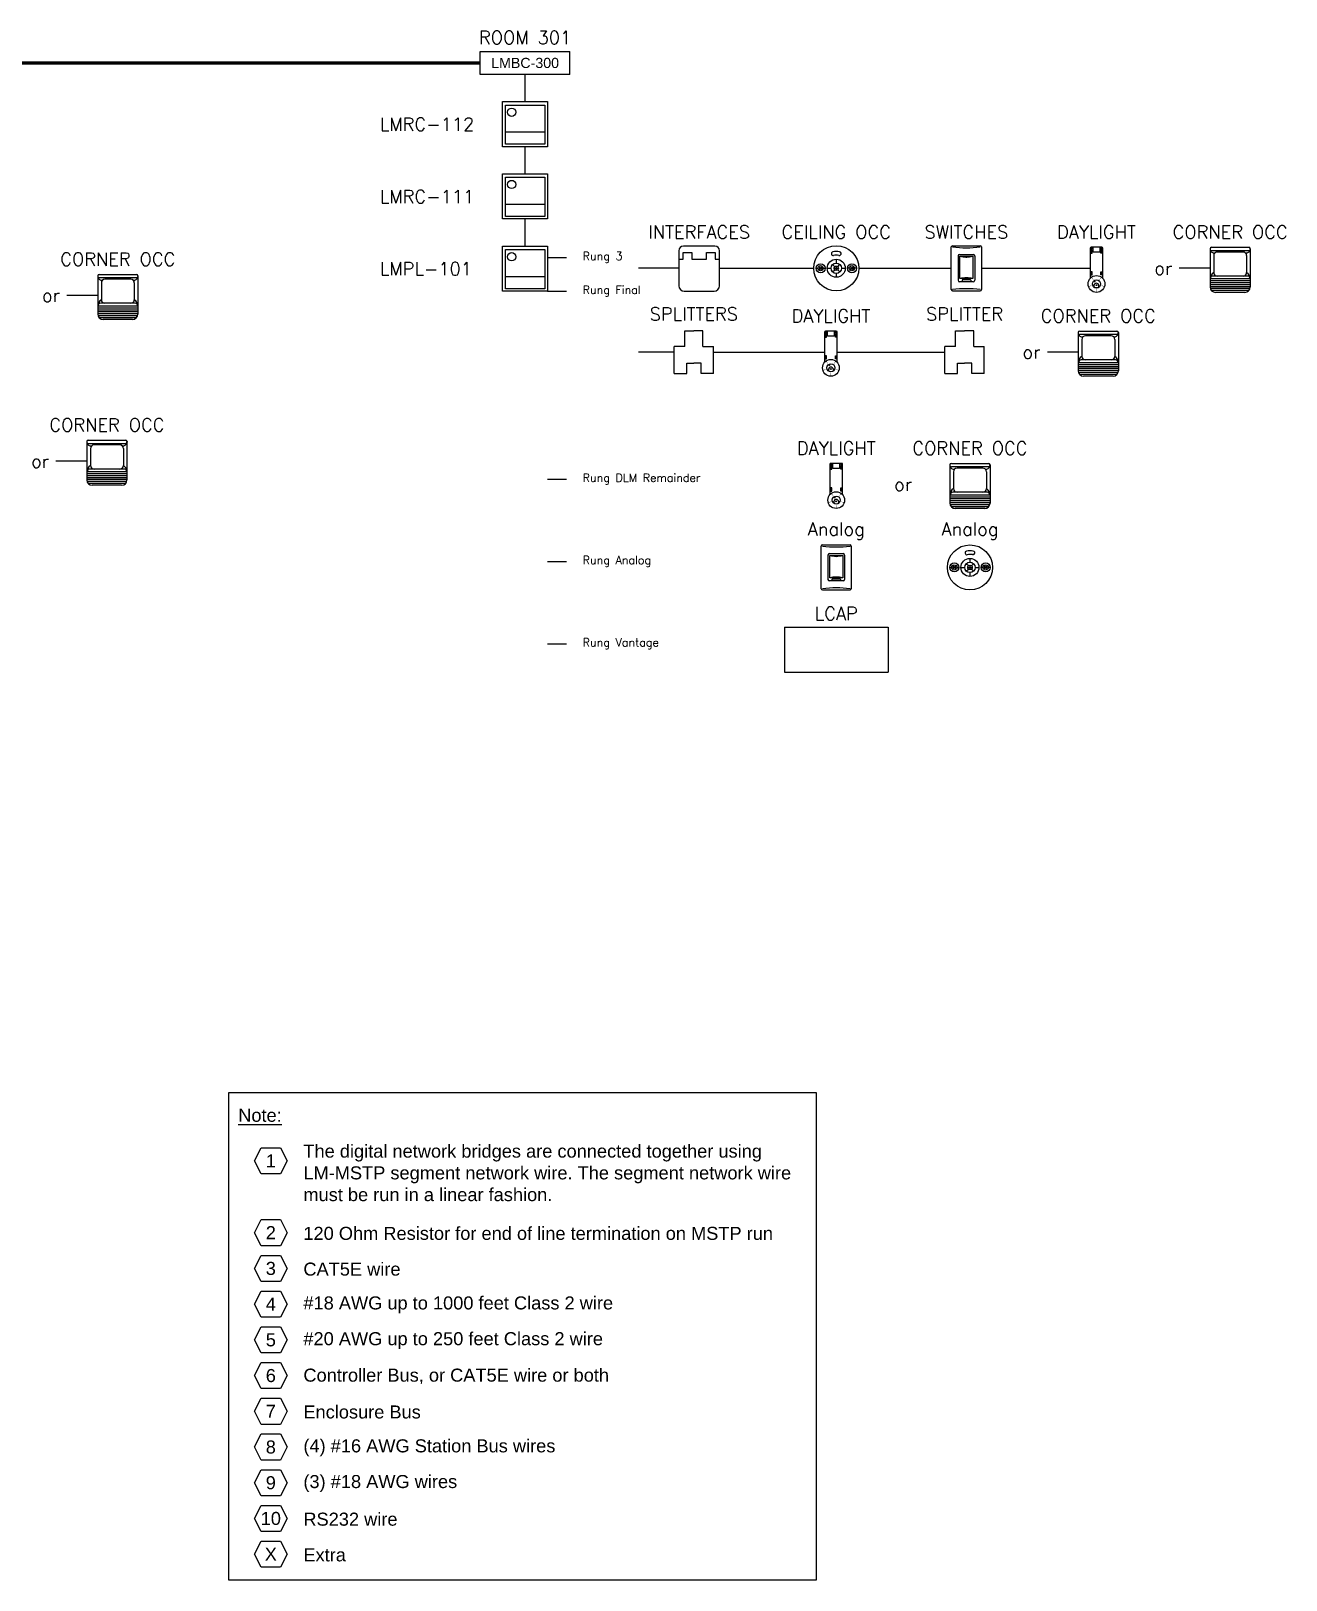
# Model space of a CAD drawing. Header units: inches. Extents: x -312 to 59, y -182 to 37.
# Drawn here: x -119.08 to -95.97, y -90.26 to -61.76 of the extents above; entities that cross this region are included whole.
import ezdxf
from ezdxf.enums import TextEntityAlignment as Align

# ---------------------------------------------------------------- set-up
doc = ezdxf.new("R2010")
doc.units = ezdxf.units.IN
doc.header["$MEASUREMENT"] = 0
doc.linetypes.add('DASHED', pattern=[0.75, 0.5, -0.25])
doc.linetypes.add('HIDDEN', pattern=[0.375, 0.25, -0.125])
for name, color, linetype in [('_WS_120_OHM', 160, 'Continuous'), ('_WS_18_AWG', 7, 'Continuous'), ('_WS_20_AWG', 7, 'Continuous'), ('_WS_3_18_AWG', 20, 'Continuous'), ('_WS_CAT5E', 3, 'Continuous'), ('_WS_CONTROLLER_BUS', 10, 'Continuous'), ('_WS_ENCLOSURE_BUS', 114, 'Continuous'), ('_WS_MSTP', 160, 'HIDDEN'), ('_WS_RS232', 4, 'Continuous'), ('_WS_STATION_BUS', 200, 'Continuous')]:
    doc.layers.add(name, color=color, linetype=linetype)
doc.styles.add('Arial', font='arial.ttf', dxfattribs={"height": 0.1875})
doc.styles.add('ROMANS', font='ROMANS.shx')
doc.styles.get("Standard").update_dxf_attribs({"font": 'arial.ttf'})

# ---------------------------------------------------------------- blocks, each defined once
blk = doc.blocks.new('_HEX_NOTE_X')
at = {"color": 0, "linetype": 'Continuous'}
for p, q in [((-0.3, 0), (-0.18, 0.24)), ((-0.18, -0.24), (-0.3, 0)), ((-0.18, 0.24), (0.18, 0.24)), ((0.18, 0.24), (0.3, 0)), ((0.3, 0), (0.18, -0.24)), ((0.18, -0.24), (-0.18, -0.24))]:
    blk.add_line(p, q, dxfattribs=at)
at = {"color": 0, "style": 'Arial'}
blk.add_text('X', height=0.24, dxfattribs=at).set_placement((0, 0), align=Align.MIDDLE_CENTER)
blk = doc.blocks.new('_HEX_NOTE_10')
at = {"color": 0, "linetype": 'Continuous'}
for p, q in [((-0.3, 0), (-0.18, 0.24)), ((-0.18, -0.24), (-0.3, 0)), ((-0.18, 0.24), (0.18, 0.24)), ((0.18, 0.24), (0.3, 0)), ((0.3, 0), (0.18, -0.24)), ((0.18, -0.24), (-0.18, -0.24))]:
    blk.add_line(p, q, dxfattribs=at)
at = {"color": 0, "style": 'Arial'}
blk.add_text('10', height=0.24, dxfattribs=at).set_placement((0, 0), align=Align.MIDDLE_CENTER)
blk = doc.blocks.new('_HEX_NOTE_2')
at = {"color": 0, "linetype": 'Continuous'}
for p, q in [((-0.3, 0), (-0.18, 0.24)), ((-0.18, -0.24), (-0.3, 0)), ((-0.18, 0.24), (0.18, 0.24)), ((0.18, 0.24), (0.3, 0)), ((0.3, 0), (0.18, -0.24)), ((0.18, -0.24), (-0.18, -0.24))]:
    blk.add_line(p, q, dxfattribs=at)
at = {"color": 0, "style": 'Arial'}
blk.add_text('2', height=0.24, dxfattribs=at).set_placement((0, 0), align=Align.MIDDLE_CENTER)
blk = doc.blocks.new('_HEX_NOTE_3')
at = {"color": 0, "linetype": 'Continuous'}
for p, q in [((-0.3, 0), (-0.18, 0.24)), ((-0.18, -0.24), (-0.3, 0)), ((-0.18, 0.24), (0.18, 0.24)), ((0.18, 0.24), (0.3, 0)), ((0.3, 0), (0.18, -0.24)), ((0.18, -0.24), (-0.18, -0.24))]:
    blk.add_line(p, q, dxfattribs=at)
at = {"color": 0, "style": 'Arial'}
blk.add_text('3', height=0.24, dxfattribs=at).set_placement((0, 0), align=Align.MIDDLE_CENTER)
blk = doc.blocks.new('_HEX_NOTE_4')
at = {"color": 0, "linetype": 'Continuous'}
for p, q in [((-0.3, 0), (-0.18, 0.24)), ((-0.18, -0.24), (-0.3, 0)), ((-0.18, 0.24), (0.18, 0.24)), ((0.18, 0.24), (0.3, 0)), ((0.3, 0), (0.18, -0.24)), ((0.18, -0.24), (-0.18, -0.24))]:
    blk.add_line(p, q, dxfattribs=at)
at = {"color": 0, "style": 'Arial'}
blk.add_text('4', height=0.24, dxfattribs=at).set_placement((0, 0), align=Align.MIDDLE_CENTER)
blk = doc.blocks.new('_HEX_NOTE_5')
at = {"color": 0, "linetype": 'Continuous'}
for p, q in [((-0.3, 0), (-0.18, 0.24)), ((-0.18, -0.24), (-0.3, 0)), ((-0.18, 0.24), (0.18, 0.24)), ((0.18, 0.24), (0.3, 0)), ((0.3, 0), (0.18, -0.24)), ((0.18, -0.24), (-0.18, -0.24))]:
    blk.add_line(p, q, dxfattribs=at)
at = {"color": 0, "style": 'Arial'}
blk.add_text('5', height=0.24, dxfattribs=at).set_placement((0, 0), align=Align.MIDDLE_CENTER)
blk = doc.blocks.new('_HEX_NOTE_6')
at = {"color": 0, "linetype": 'Continuous'}
for p, q in [((-0.3, 0), (-0.18, 0.24)), ((-0.18, -0.24), (-0.3, 0)), ((-0.18, 0.24), (0.18, 0.24)), ((0.18, 0.24), (0.3, 0)), ((0.3, 0), (0.18, -0.24)), ((0.18, -0.24), (-0.18, -0.24))]:
    blk.add_line(p, q, dxfattribs=at)
at = {"color": 0, "style": 'Arial'}
blk.add_text('6', height=0.24, dxfattribs=at).set_placement((0, 0), align=Align.MIDDLE_CENTER)
blk = doc.blocks.new('_HEX_NOTE_7')
at = {"color": 0, "linetype": 'Continuous'}
for p, q in [((-0.3, 0), (-0.18, 0.24)), ((-0.18, -0.24), (-0.3, 0)), ((-0.18, 0.24), (0.18, 0.24)), ((0.18, 0.24), (0.3, 0)), ((0.3, 0), (0.18, -0.24)), ((0.18, -0.24), (-0.18, -0.24))]:
    blk.add_line(p, q, dxfattribs=at)
at = {"color": 0, "style": 'Arial'}
blk.add_text('7', height=0.24, dxfattribs=at).set_placement((0, 0), align=Align.MIDDLE_CENTER)
blk = doc.blocks.new('_HEX_NOTE_8')
at = {"color": 0, "linetype": 'Continuous'}
for p, q in [((-0.3, 0), (-0.18, 0.24)), ((-0.18, -0.24), (-0.3, 0)), ((-0.18, 0.24), (0.18, 0.24)), ((0.18, 0.24), (0.3, 0)), ((0.3, 0), (0.18, -0.24)), ((0.18, -0.24), (-0.18, -0.24))]:
    blk.add_line(p, q, dxfattribs=at)
at = {"color": 0, "style": 'Arial'}
blk.add_text('8', height=0.24, dxfattribs=at).set_placement((0, 0), align=Align.MIDDLE_CENTER)
blk = doc.blocks.new('_HEX_NOTE_9')
at = {"color": 0, "linetype": 'Continuous'}
for p, q in [((-0.3, 0), (-0.18, 0.24)), ((-0.18, -0.24), (-0.3, 0)), ((-0.18, 0.24), (0.18, 0.24)), ((0.18, 0.24), (0.3, 0)), ((0.3, 0), (0.18, -0.24)), ((0.18, -0.24), (-0.18, -0.24))]:
    blk.add_line(p, q, dxfattribs=at)
at = {"color": 0, "style": 'Arial'}
blk.add_text('9', height=0.24, dxfattribs=at).set_placement((0, 0), align=Align.MIDDLE_CENTER)
blk = doc.blocks.new('_HEX_NOTE_1')
at = {"color": 0, "linetype": 'Continuous'}
for p, q in [((-0.3, 0), (-0.18, 0.24)), ((-0.18, -0.24), (-0.3, 0)), ((-0.18, 0.24), (0.18, 0.24)), ((0.18, 0.24), (0.3, 0)), ((0.3, 0), (0.18, -0.24)), ((0.18, -0.24), (-0.18, -0.24))]:
    blk.add_line(p, q, dxfattribs=at)
at = {"color": 0, "style": 'Arial'}
blk.add_text('1', height=0.24, dxfattribs=at).set_placement((0, 0), align=Align.MIDDLE_CENTER)
blk = doc.blocks.new('_WIRE_LEGEND')
blk.add_lwpolyline([(0, 0), (10.818, 0), (10.818, -8.97), (0, -8.97)], close=True)
at = {"layer": '_WS_120_OHM', "linetype": 'Continuous'}
for p, q in [((0.475, -2.578), (0.595, -2.338)), ((0.595, -2.338), (0.955, -2.338)), ((0.955, -2.338), (1.075, -2.578)), ((0.595, -2.818), (0.475, -2.578)), ((0.955, -2.818), (0.595, -2.818)), ((1.075, -2.578), (0.955, -2.818))]:
    blk.add_line(p, q, dxfattribs=at)
at = {"layer": '_WS_CAT5E', "linetype": 'Continuous'}
for p, q in [((0.475, -3.235), (0.595, -2.995)), ((0.595, -2.995), (0.955, -2.995)), ((0.955, -2.995), (1.075, -3.235)), ((0.595, -3.475), (0.475, -3.235)), ((1.075, -3.235), (0.955, -3.475)), ((0.955, -3.475), (0.595, -3.475))]:
    blk.add_line(p, q, dxfattribs=at)
blk.add_blockref('_HEX_NOTE_X', (0.775, -8.495))
at = {"layer": '_WS_120_OHM'}
blk.add_blockref('_HEX_NOTE_2', (0.775, -2.578), dxfattribs=at)
at = {"layer": '_WS_18_AWG'}
blk.add_blockref('_HEX_NOTE_4', (0.775, -3.892), dxfattribs=at)
at = {"layer": '_WS_20_AWG'}
blk.add_blockref('_HEX_NOTE_5', (0.775, -4.55), dxfattribs=at)
at = {"layer": '_WS_3_18_AWG'}
blk.add_blockref('_HEX_NOTE_9', (0.775, -7.18), dxfattribs=at)
at = {"layer": '_WS_CAT5E'}
blk.add_blockref('_HEX_NOTE_3', (0.775, -3.235), dxfattribs=at)
at = {"layer": '_WS_CONTROLLER_BUS'}
blk.add_blockref('_HEX_NOTE_6', (0.775, -5.207), dxfattribs=at)
at = {"layer": '_WS_ENCLOSURE_BUS'}
blk.add_blockref('_HEX_NOTE_7', (0.775, -5.865), dxfattribs=at)
at = {"layer": '_WS_MSTP'}
blk.add_blockref('_HEX_NOTE_1', (0.775, -1.257), dxfattribs=at)
at = {"layer": '_WS_RS232'}
blk.add_blockref('_HEX_NOTE_10', (0.775, -7.837), dxfattribs=at)
at = {"layer": '_WS_STATION_BUS'}
blk.add_blockref('_HEX_NOTE_8', (0.775, -6.522), dxfattribs=at)
blk.add_text('%%UNote:', height=0.24).set_placement((0.175, -0.537))
at = {"insert": (1.375, -8.509), "char_height": 0.24, "width": 9.23571, "attachment_point": 4}
blk.add_mtext('Extra', dxfattribs=at)
at = {"layer": '_WS_120_OHM'}
blk.add_text('2', height=0.24, dxfattribs=at).set_placement((0.775, -2.698), align=Align.CENTER)
at = {"layer": '_WS_120_OHM', "insert": (1.375, -2.592), "char_height": 0.24, "width": 9.23571, "attachment_point": 4}
blk.add_mtext('120 Ohm Resistor for end of line termination on MSTP run', dxfattribs=at)
at = {"layer": '_WS_20_AWG', "char_height": 0.24, "width": 9.23571, "attachment_point": 4}
for s, insert in [('#18 AWG up to 1000 feet Class 2 wire', (1.375, -3.907)), ('#20 AWG up to 250 feet Class 2 wire', (1.375, -4.565))]:
    blk.add_mtext(s, dxfattribs=dict(at, insert=insert))
at = {"layer": '_WS_3_18_AWG', "insert": (1.375, -7.194), "char_height": 0.24, "width": 9.23571, "attachment_point": 4}
blk.add_mtext('(3) #18 AWG wires', dxfattribs=at)
at = {"layer": '_WS_CAT5E'}
blk.add_text('3', height=0.24, dxfattribs=at).set_placement((0.775, -3.355), align=Align.CENTER)
at = {"layer": '_WS_CAT5E', "insert": (1.375, -3.25), "char_height": 0.24, "width": 9.23571, "attachment_point": 4}
blk.add_mtext('CAT5E wire', dxfattribs=at)
at = {"layer": '_WS_CONTROLLER_BUS', "insert": (1.375, -5.222), "char_height": 0.24, "width": 9.23571, "attachment_point": 4}
blk.add_mtext('Controller Bus, or CAT5E wire or both', dxfattribs=at)
at = {"layer": '_WS_ENCLOSURE_BUS', "insert": (1.375, -5.879), "char_height": 0.24, "width": 9.23571, "attachment_point": 4}
blk.add_mtext('Enclosure Bus', dxfattribs=at)
at = {"layer": '_WS_MSTP', "insert": (1.375, -0.957), "char_height": 0.24, "width": 9.23571, "attachment_point": 1}
blk.add_mtext('The digital network bridges are connected together using LM-MSTP segment network wire. The segment network wire must be run in a linear fashion.', dxfattribs=at)
at = {"layer": '_WS_RS232', "insert": (1.375, -7.852), "char_height": 0.24, "width": 9.23571, "attachment_point": 4}
blk.add_mtext('RS232 wire', dxfattribs=at)
at = {"layer": '_WS_STATION_BUS', "insert": (1.375, -6.537), "char_height": 0.24, "width": 9.23571, "attachment_point": 4}
blk.add_mtext('(4) #16 AWG Station Bus wires', dxfattribs=at)

msp = doc.modelspace()

# ---------------------------------------------------------------- linework, layer by layer
for p, q in [((-110.80779, -62.1349), (-109.15779, -62.1349)), ((-110.80779, -62.55478), (-110.80779, -62.1349)), ((-109.15779, -62.55478), (-109.15779, -62.1349)), ((-109.15779, -62.55478), (-110.80779, -62.55478)), ((-109.98279, -63.05478), (-109.98279, -62.55478)), ((-109.62033, -63.62012), (-110.34138, -63.62012)), ((-109.98279, -64.38478), (-109.98279, -63.88478)), ((-109.62033, -64.95012), (-110.34138, -64.95012)), ((-109.98279, -65.71478), (-109.98279, -65.21478)), ((-107.15315, -65.79973), (-107.15315, -66.44478)), ((-107.07059, -65.95699), (-107.07059, -65.83417)), ((-107.07059, -65.83417), (-106.91009, -65.83417)), ((-106.48715, -65.71478), (-107.0682, -65.71478)), ((-106.91009, -65.83417), (-106.91009, -65.95699)), ((-106.64558, -65.95699), (-106.64558, -65.83417)), ((-106.64558, -65.83417), (-106.48508, -65.83417)), ((-106.48508, -65.83417), (-106.48508, -65.95699)), ((-106.4022, -66.44478), (-106.4022, -65.79973)), ((-102.13578, -66.51456), (-102.13578, -65.72996)), ((-102.11308, -65.70726), (-101.60428, -65.70726)), ((-101.58158, -65.72996), (-101.58158, -66.51456)), ((-99.52387, -65.82812), (-99.52387, -65.73549)), ((-99.40283, -65.82812), (-99.52387, -65.82812)), ((-99.40283, -65.73549), (-99.40283, -65.82812)), ((-97.37168, -65.76251), (-97.37168, -65.77414)), ((-97.37149, -65.77734), (-97.37149, -66.46717)), ((-97.34466, -65.73549), (-96.65946, -65.73549)), ((-96.65946, -65.80116), (-97.34466, -65.80116)), ((-96.76448, -65.82382), (-97.23963, -65.82382)), ((-96.63262, -65.77734), (-96.63262, -66.46717)), ((-96.63243, -65.76251), (-96.63243, -65.77414)), ((-109.56779, -65.92228), (-109.22208, -65.92228)), ((-107.15315, -66.12226), (-107.89475, -66.12226)), ((-107.15315, -65.95699), (-107.07059, -65.95699)), ((-106.91009, -65.95699), (-106.64558, -65.95699)), ((-106.48508, -65.95699), (-106.4022, -65.95699)), ((-106.4022, -66.12226), (-104.66901, -66.12226)), ((-104.62562, -66.12226), (-104.59036, -66.12226)), ((-104.55704, -66.10771), (-104.57634, -66.08841)), ((-104.57634, -66.15611), (-104.55704, -66.1368)), ((-104.56307, -66.12226), (-104.52192, -66.12226)), ((-104.52795, -66.10771), (-104.50865, -66.08841)), ((-104.50865, -66.15611), (-104.52795, -66.1368)), ((-104.49463, -66.12226), (-104.45937, -66.12226)), ((-104.42027, -66.12226), (-104.34975, -66.12226)), ((-104.28311, -66.09317), (-104.32171, -66.05456)), ((-104.29516, -66.12226), (-104.21287, -66.12226)), ((-104.25401, -65.95601), (-104.25401, -66.02652)), ((-104.25401, -66.08112), (-104.25401, -66.1634)), ((-104.22492, -66.09317), (-104.18632, -66.05456)), ((-104.15828, -66.12226), (-104.08776, -66.12226)), ((-104.0134, -66.12226), (-104.04866, -66.12226)), ((-103.98008, -66.10771), (-103.99938, -66.08841)), ((-103.99938, -66.15611), (-103.98008, -66.1368)), ((-103.94496, -66.12226), (-103.98611, -66.12226)), ((-103.95099, -66.10771), (-103.93169, -66.08841)), ((-103.93169, -66.15611), (-103.95099, -66.1368)), ((-103.88241, -66.12226), (-103.91767, -66.12226)), ((-103.83901, -66.12226), (-102.13578, -66.12226)), ((-102.01232, -65.89524), (-102.01232, -66.34346)), ((-102.01226, -65.89523), (-102.01226, -66.34327)), ((-101.98441, -65.86733), (-101.73296, -65.86733)), ((-101.98436, -65.86733), (-101.73301, -65.86733)), ((-101.97863, -66.31359), (-101.97863, -65.90102)), ((-101.97863, -65.90102), (-101.73874, -65.90102)), ((-101.86655, -65.915), (-101.86655, -65.91752)), ((-101.85082, -65.915), (-101.85082, -65.91752)), ((-101.73874, -65.90102), (-101.73874, -66.31359)), ((-101.70511, -65.89523), (-101.70511, -66.34327)), ((-101.70505, -65.89524), (-101.70505, -66.34346)), ((-101.58158, -66.12226), (-99.58081, -66.12226)), ((-97.37149, -66.12226), (-97.93979, -66.12226)), ((-97.3053, -65.88949), (-97.3053, -66.20039)), ((-96.69881, -65.88949), (-96.69881, -66.20039)), ((-117.85078, -66.26251), (-117.85078, -66.27414)), ((-117.85059, -66.27734), (-117.85059, -66.96717)), ((-117.82376, -66.23549), (-117.13856, -66.23549)), ((-117.13856, -66.30116), (-117.82376, -66.30116)), ((-117.7844, -66.38949), (-117.7844, -66.70039)), ((-117.24358, -66.32382), (-117.71873, -66.32382)), ((-117.17791, -66.38949), (-117.17791, -66.70039)), ((-117.11173, -66.27734), (-117.11173, -66.96717)), ((-117.11154, -66.26251), (-117.11154, -66.27414)), ((-109.62033, -66.28012), (-110.34138, -66.28012)), ((-104.32171, -66.18995), (-104.28311, -66.15135)), ((-104.25401, -66.21799), (-104.25401, -66.28851)), ((-104.18632, -66.18995), (-104.22492, -66.15135)), ((-101.73296, -66.37137), (-101.98441, -66.37137)), ((-101.73301, -66.37116), (-101.98436, -66.37116)), ((-101.73874, -66.31359), (-101.97863, -66.31359)), ((-101.93861, -66.34206), (-101.93861, -66.37137)), ((-101.7844, -66.33642), (-101.93297, -66.33642)), ((-101.77876, -66.34206), (-101.77876, -66.37137)), ((-96.63262, -66.31964), (-97.37149, -66.31964)), ((-96.63262, -66.35513), (-97.37149, -66.35513)), ((-96.63262, -66.39062), (-97.37149, -66.39062)), ((-96.6874, -66.26606), (-97.31671, -66.26606)), ((-117.85059, -66.62226), (-118.41889, -66.62226)), ((-109.56779, -66.54478), (-109.22208, -66.54478)), ((-107.05315, -66.54478), (-106.5022, -66.54478)), ((-102.11308, -66.53726), (-101.60428, -66.53726)), ((-96.63262, -66.42612), (-97.37149, -66.42612)), ((-96.63262, -66.46161), (-97.37149, -66.46161)), ((-96.63729, -66.4971), (-97.36682, -66.4971)), ((-96.65755, -66.5326), (-97.34656, -66.5326)), ((-96.73094, -66.56549), (-97.27317, -66.56549)), ((-117.11173, -66.81964), (-117.85059, -66.81964)), ((-117.11173, -66.85513), (-117.85059, -66.85513)), ((-117.11173, -66.89062), (-117.85059, -66.89062)), ((-117.11173, -66.92612), (-117.85059, -66.92612)), ((-117.11173, -66.96161), (-117.85059, -66.96161)), ((-117.1665, -66.76606), (-117.79581, -66.76606)), ((-117.11639, -66.9971), (-117.84593, -66.9971)), ((-117.13665, -67.0326), (-117.82567, -67.0326)), ((-117.21004, -67.06549), (-117.75228, -67.06549)), ((-107.04389, -67.56367), (-107.04389, -67.27324)), ((-107.04389, -67.27324), (-106.87605, -67.27324)), ((-106.70822, -67.27324), (-106.87605, -67.27324)), ((-106.70822, -67.56367), (-106.70822, -67.27324)), ((-102.05893, -67.56367), (-102.05893, -67.27324)), ((-102.05893, -67.27324), (-101.8911, -67.27324)), ((-101.72326, -67.27324), (-101.8911, -67.27324)), ((-101.72326, -67.56367), (-101.72326, -67.27324)), ((-104.41291, -67.3714), (-104.41291, -67.27877)), ((-104.29187, -67.3714), (-104.41291, -67.3714)), ((-104.29187, -67.27877), (-104.29187, -67.3714)), ((-99.79943, -67.30579), (-99.79943, -67.31742)), ((-99.79924, -67.32062), (-99.79924, -68.01045)), ((-99.7724, -67.27877), (-99.0872, -67.27877)), ((-99.0872, -67.34444), (-99.7724, -67.34444)), ((-99.73305, -67.43277), (-99.73305, -67.74367)), ((-99.19223, -67.3671), (-99.66738, -67.3671)), ((-99.12656, -67.43277), (-99.12656, -67.74367)), ((-99.06037, -67.32062), (-99.06037, -68.01045)), ((-99.06018, -67.30579), (-99.06018, -67.31742)), ((-107.23838, -67.66554), (-107.89475, -67.66554)), ((-107.23838, -68.05784), (-107.23838, -67.56367)), ((-107.04389, -67.56367), (-107.23838, -67.56367)), ((-106.70822, -67.56367), (-106.51373, -67.56367)), ((-106.51373, -68.05784), (-106.51373, -67.56367)), ((-106.51373, -67.66554), (-104.46985, -67.66554)), ((-104.23493, -67.66554), (-102.25342, -67.66554)), ((-102.25342, -68.05784), (-102.25342, -67.56367)), ((-102.05893, -67.56367), (-102.25342, -67.56367)), ((-101.72326, -67.56367), (-101.52877, -67.56367)), ((-101.52877, -68.05784), (-101.52877, -67.56367)), ((-99.79924, -67.66554), (-100.36754, -67.66554)), ((-99.11515, -67.80934), (-99.74446, -67.80934)), ((-107.23838, -68.05784), (-107.00786, -68.05784)), ((-107.00786, -68.05784), (-107.00786, -67.86704)), ((-107.00786, -67.86704), (-106.87605, -67.86704)), ((-106.74425, -67.86704), (-106.87605, -67.86704)), ((-106.74425, -68.05784), (-106.74425, -67.86704)), ((-106.51373, -68.05784), (-106.74425, -68.05784)), ((-102.25342, -68.05784), (-102.0229, -68.05784)), ((-102.0229, -68.05784), (-102.0229, -67.86704)), ((-102.0229, -67.86704), (-101.8911, -67.86704)), ((-101.75929, -67.86704), (-101.8911, -67.86704)), ((-101.75929, -68.05784), (-101.75929, -67.86704)), ((-101.52877, -68.05784), (-101.75929, -68.05784)), ((-99.06037, -67.86292), (-99.79924, -67.86292)), ((-99.06037, -67.89841), (-99.79924, -67.89841)), ((-99.06037, -67.9339), (-99.79924, -67.9339)), ((-99.06037, -67.9694), (-99.79924, -67.9694)), ((-99.06037, -68.00489), (-99.79924, -68.00489)), ((-99.06504, -68.04038), (-99.79457, -68.04038)), ((-99.0853, -68.07588), (-99.77431, -68.07588)), ((-99.15869, -68.10877), (-99.70092, -68.10877)), ((-118.05105, -69.31332), (-118.05105, -69.32494)), ((-118.05086, -69.32815), (-118.05086, -70.01798)), ((-118.02403, -69.28629), (-117.33883, -69.28629)), ((-117.33883, -69.35197), (-118.02403, -69.35197)), ((-117.98467, -69.44029), (-117.98467, -69.75119)), ((-117.44385, -69.37462), (-117.919, -69.37462)), ((-117.37818, -69.44029), (-117.37818, -69.75119)), ((-117.31199, -69.32815), (-117.31199, -70.01798)), ((-117.3118, -69.31332), (-117.3118, -69.32494)), ((-118.05086, -69.67306), (-118.61916, -69.67306)), ((-117.36677, -69.81686), (-117.99608, -69.81686)), ((-104.31454, -69.80577), (-104.31454, -69.71313)), ((-104.19349, -69.80577), (-104.31454, -69.80577)), ((-104.19349, -69.71313), (-104.19349, -69.80577)), ((-102.16234, -69.74016), (-102.16234, -69.75178)), ((-102.16215, -69.75499), (-102.16215, -70.44482)), ((-102.13532, -69.71313), (-101.45012, -69.71313)), ((-101.45012, -69.77881), (-102.13532, -69.77881)), ((-101.55515, -69.80146), (-102.0303, -69.80146)), ((-101.42329, -69.75499), (-101.42329, -70.44482)), ((-101.4231, -69.74016), (-101.4231, -69.75178)), ((-117.31199, -69.87044), (-118.05086, -69.87044)), ((-117.31199, -69.90594), (-118.05086, -69.90594)), ((-117.31199, -69.94143), (-118.05086, -69.94143)), ((-117.31199, -69.97692), (-118.05086, -69.97692)), ((-117.31199, -70.01241), (-118.05086, -70.01241)), ((-117.31666, -70.04791), (-118.04619, -70.04791)), ((-117.33692, -70.0834), (-118.02593, -70.0834)), ((-117.41031, -70.11629), (-117.95254, -70.11629)), ((-109.56779, -70.00281), (-109.22208, -70.00281)), ((-102.09597, -69.86713), (-102.09597, -70.17803)), ((-101.48948, -69.86713), (-101.48948, -70.17803)), ((-101.42329, -70.29728), (-102.16215, -70.29728)), ((-101.42329, -70.33278), (-102.16215, -70.33278)), ((-101.42329, -70.36827), (-102.16215, -70.36827)), ((-101.42329, -70.40376), (-102.16215, -70.40376)), ((-101.47806, -70.2437), (-102.10738, -70.2437)), ((-101.42329, -70.43925), (-102.16215, -70.43925)), ((-101.42795, -70.47475), (-102.15749, -70.47475)), ((-101.44821, -70.51024), (-102.13723, -70.51024)), ((-101.5216, -70.54313), (-102.06384, -70.54313)), ((-104.53112, -72.02043), (-104.53112, -71.23584)), ((-104.50841, -71.21313), (-103.99961, -71.21313)), ((-103.97691, -71.23584), (-103.97691, -72.02043)), ((-109.56779, -71.51781), (-109.22208, -71.51781)), ((-104.40765, -71.40112), (-104.40765, -71.84933)), ((-104.40759, -71.40111), (-104.40759, -71.84914)), ((-104.37974, -71.37321), (-104.12829, -71.37321)), ((-104.37969, -71.37321), (-104.12834, -71.37321)), ((-104.37396, -71.81947), (-104.37396, -71.4069)), ((-104.37396, -71.4069), (-104.13407, -71.4069)), ((-104.26188, -71.42088), (-104.26188, -71.42339)), ((-104.24615, -71.42088), (-104.24615, -71.42339)), ((-104.13407, -71.4069), (-104.13407, -71.81947)), ((-104.10044, -71.40111), (-104.10044, -71.84914)), ((-104.10038, -71.40112), (-104.10038, -71.84933)), ((-101.79272, -71.46188), (-101.79272, -71.5324)), ((-104.13407, -71.81947), (-104.37396, -71.81947)), ((-102.16433, -71.62813), (-102.12907, -71.62813)), ((-102.09575, -71.61359), (-102.11505, -71.59429)), ((-102.11505, -71.66198), (-102.09575, -71.64268)), ((-102.10177, -71.62813), (-102.06063, -71.62813)), ((-102.06665, -71.61359), (-102.04735, -71.59429)), ((-102.04735, -71.66198), (-102.06665, -71.64268)), ((-102.03333, -71.62813), (-101.99807, -71.62813)), ((-101.95897, -71.62813), (-101.88846, -71.62813)), ((-101.82181, -71.59904), (-101.86042, -71.56044)), ((-101.86042, -71.69583), (-101.82181, -71.65723)), ((-101.83386, -71.62813), (-101.75158, -71.62813)), ((-101.79272, -71.58699), (-101.79272, -71.66928)), ((-101.79272, -71.72387), (-101.79272, -71.79439)), ((-101.76363, -71.59904), (-101.72503, -71.56044)), ((-101.72503, -71.69583), (-101.76363, -71.65723)), ((-101.69699, -71.62813), (-101.62647, -71.62813)), ((-101.55211, -71.62813), (-101.58737, -71.62813)), ((-101.51879, -71.61359), (-101.53809, -71.59429)), ((-101.53809, -71.66198), (-101.51879, -71.64268)), ((-101.48367, -71.62813), (-101.52481, -71.62813)), ((-101.4897, -71.61359), (-101.47039, -71.59429)), ((-101.47039, -71.66198), (-101.4897, -71.64268)), ((-101.42112, -71.62813), (-101.45637, -71.62813)), ((-104.50841, -72.04313), (-103.99961, -72.04313)), ((-104.12829, -71.87724), (-104.37974, -71.87724)), ((-104.12834, -71.87704), (-104.37969, -71.87704)), ((-104.33394, -71.84794), (-104.33394, -71.87724)), ((-104.17973, -71.8423), (-104.3283, -71.8423)), ((-104.17409, -71.84794), (-104.17409, -71.87724)), ((-105.2073, -72.72814), (-103.30073, -72.72814)), ((-105.2073, -72.72814), (-105.2073, -73.55814)), ((-103.30073, -72.72814), (-103.30073, -73.55814)), ((-109.56779, -73.03281), (-109.22208, -73.03281)), ((-105.2073, -73.55814), (-103.30073, -73.55814))]:
    msp.add_line(p, q)
at = {"linetype": 'DASHED', "const_width": 0.06}
msp.add_lwpolyline([(-110.80779, -62.34484), (-127.50779, -62.34484)], dxfattribs=at)
for points in [[(-110.39779, -63.05478), (-109.56779, -63.05478), (-109.56779, -63.88478), (-110.39779, -63.88478)], [(-110.34138, -63.11794), (-109.62033, -63.11794), (-109.62033, -63.83899), (-110.34138, -63.83899)], [(-110.39779, -64.38478), (-109.56779, -64.38478), (-109.56779, -65.21478), (-110.39779, -65.21478)], [(-110.34138, -64.44794), (-109.62033, -64.44794), (-109.62033, -65.16899), (-110.34138, -65.16899)], [(-110.39779, -65.71478), (-109.56779, -65.71478), (-109.56779, -66.54478), (-110.39779, -66.54478)], [(-110.34138, -65.77794), (-109.62033, -65.77794), (-109.62033, -66.49899), (-110.34138, -66.49899)], [(-99.56409, -65.78732), (-99.56409, -65.84497), (-99.54489, -65.84497), (-99.54489, -65.78732)], [(-99.36261, -65.78732), (-99.36261, -65.84497), (-99.38182, -65.84497), (-99.38182, -65.78732)], [(-99.56409, -66.18864), (-99.56409, -66.24629), (-99.54489, -66.24629), (-99.54489, -66.18864)], [(-99.36261, -66.18864), (-99.36261, -66.24629), (-99.38182, -66.24629), (-99.38182, -66.18864)], [(-104.45313, -67.3306), (-104.45313, -67.38825), (-104.43393, -67.38825), (-104.43393, -67.3306)], [(-104.25165, -67.3306), (-104.25165, -67.38825), (-104.27085, -67.38825), (-104.27085, -67.3306)], [(-104.45313, -67.73192), (-104.45313, -67.78957), (-104.43393, -67.78957), (-104.43393, -67.73192)], [(-104.25165, -67.73192), (-104.25165, -67.78957), (-104.27085, -67.78957), (-104.27085, -67.73192)], [(-104.35476, -69.76497), (-104.35476, -69.82262), (-104.33555, -69.82262), (-104.33555, -69.76497)], [(-104.15327, -69.76497), (-104.15327, -69.82262), (-104.17248, -69.82262), (-104.17248, -69.76497)], [(-104.35476, -70.16628), (-104.35476, -70.22393), (-104.33555, -70.22393), (-104.33555, -70.16628)], [(-104.15327, -70.16628), (-104.15327, -70.22393), (-104.17248, -70.22393), (-104.17248, -70.16628)]]:
    msp.add_lwpolyline(points, close=True)
for points, format in [([(-99.34589, -66.31094), (-99.34589, -65.75383, 0.41421356), (-99.36423, -65.73549), (-99.56248, -65.73549, 0.41421356), (-99.58081, -65.75383), (-99.58081, -66.31094)], "xyb"), ([(-99.55064, -66.29097, 0.00917, 0.00229, 0), (-99.51155, -66.34477, 0, 0, 0)], "xyseb"), ([(-99.37606, -66.29097, 0.00917, 0.00229, 0), (-99.41515, -66.34477, 0, 0, 0)], "xyseb"), ([(-99.60459, -66.457, 0.00917, 0.00229, 0), (-99.54134, -66.43645, 0, 0, 0)], "xyseb"), ([(-99.46335, -66.55962, 0.00917, 0.00229, 0), (-99.46335, -66.49312, 0, 0, 0)], "xyseb"), ([(-99.32211, -66.457, 0.00917, 0.00229, 0), (-99.38536, -66.43645, 0, 0, 0)], "xyseb"), ([(-104.23493, -67.85422), (-104.23493, -67.29711, 0.41421356), (-104.25327, -67.27877), (-104.45151, -67.27877, 0.41421356), (-104.46985, -67.29711), (-104.46985, -67.85422)], "xyb"), ([(-104.43968, -67.83425, 0.00917, 0.00229, 0), (-104.40059, -67.88805, 0, 0, 0)], "xyseb"), ([(-104.2651, -67.83425, 0.00917, 0.00229, 0), (-104.30419, -67.88805, 0, 0, 0)], "xyseb"), ([(-104.49363, -68.00028, 0.00917, 0.00229, 0), (-104.43038, -67.97973, 0, 0, 0)], "xyseb"), ([(-104.35239, -68.1029, 0.00917, 0.00229, 0), (-104.35239, -68.0364, 0, 0, 0)], "xyseb"), ([(-104.21115, -68.00028, 0.00917, 0.00229, 0), (-104.2744, -67.97973, 0, 0, 0)], "xyseb"), ([(-104.13655, -70.28858), (-104.13655, -69.73147, 0.41421356), (-104.15489, -69.71313), (-104.35314, -69.71313, 0.41421356), (-104.37148, -69.73147), (-104.37148, -70.28858)], "xyb"), ([(-104.39525, -70.43465, 0.00917, 0.00229, 0), (-104.33201, -70.4141, 0, 0, 0)], "xyseb"), ([(-104.3413, -70.26861, 0.00917, 0.00229, 0), (-104.30222, -70.32241, 0, 0, 0)], "xyseb"), ([(-104.16673, -70.26861, 0.00917, 0.00229, 0), (-104.20581, -70.32241, 0, 0, 0)], "xyseb"), ([(-104.11278, -70.43465, 0.00917, 0.00229, 0), (-104.17602, -70.4141, 0, 0, 0)], "xyseb"), ([(-104.25401, -70.53726, 0.00917, 0.00229, 0), (-104.25401, -70.47076, 0, 0, 0)], "xyseb")]:
    msp.add_lwpolyline(points, format=format)
for centre, radius in [((-110.23083, -63.25083), 0.07652), ((-110.23083, -64.58083), 0.07652), ((-110.23083, -65.91083), 0.07652), ((-104.25401, -66.12226), 0.415), ((-99.55447, -65.7607), 0.01146), ((-99.37224, -65.7607), 0.01146), ((-104.54249, -66.12226), 0.08313), ((-104.54249, -66.12226), 0.04787), ((-104.54249, -66.12226), 0.02057), ((-104.25401, -66.12226), 0.16625), ((-104.25401, -66.12226), 0.09574), ((-104.25401, -66.12226), 0.04114), ((-103.96554, -66.12226), 0.08313), ((-103.96554, -66.12226), 0.04787), ((-103.96554, -66.12226), 0.02057), ((-99.46335, -66.41111), 0.15438), ((-99.46335, -66.41111), 0.07449), ((-99.49733, -66.36435), 0.00721), ((-99.46335, -66.43332), 0.00721), ((-104.4435, -67.30398), 0.01146), ((-104.26128, -67.30398), 0.01146), ((-104.35239, -67.95439), 0.15438), ((-104.35239, -67.95439), 0.07449), ((-104.38637, -67.90763), 0.00721), ((-104.35239, -67.97661), 0.00721), ((-104.34513, -69.73834), 0.01146), ((-104.1629, -69.73834), 0.01146), ((-104.25401, -70.38876), 0.15438), ((-104.25401, -70.38876), 0.07449), ((-104.28799, -70.34199), 0.00721), ((-104.25401, -70.41097), 0.00721), ((-101.79272, -71.62813), 0.415), ((-102.0812, -71.62813), 0.08313), ((-101.79272, -71.62813), 0.16625), ((-101.79272, -71.62813), 0.09574), ((-101.50424, -71.62813), 0.08313), ((-102.0812, -71.62813), 0.04787), ((-102.0812, -71.62813), 0.02057), ((-101.79272, -71.62813), 0.04114), ((-101.50424, -71.62813), 0.04787), ((-101.50424, -71.62813), 0.02057)]:
    msp.add_circle(centre, radius)
for centre, radius, start, end in [((-107.0682, -65.79973), 0.08495, 90, 180), ((-106.48715, -65.79973), 0.08495, 0, 90), ((-104.3111, -65.8545), 0.03401, 102.034765, 282.034765), ((-104.25401, -66.12226), 0.30778, 78.416883, 102.034765), ((-104.19904, -65.85406), 0.03401, 258.416883, 78.416883), ((-102.11308, -65.72996), 0.0227, 90, 180), ((-101.85868, -63.72824), 2.01782, 262.757054, 277.242946), ((-101.60428, -65.72996), 0.0227, 0, 90), ((-97.34466, -65.76251), 0.02702, 90, 180), ((-97.34466, -65.77414), 0.02702, 180, 270), ((-97.29634, -65.76498), 0.07616, 189.338327, 280.311776), ((-97.23963, -65.88949), 0.06567, 90, 180), ((-96.76448, -65.88949), 0.06567, 0, 90), ((-96.70778, -65.76498), 0.07616, 259.688224, 350.661673), ((-96.65946, -65.76251), 0.02702, 0, 90), ((-96.65946, -65.77414), 0.02702, 270, 0), ((-104.25401, -66.12226), 0.23976, 78.416883, 102.034765), ((-101.98441, -65.89524), 0.02791, 90, 180), ((-101.98436, -65.89523), 0.0279, 90, 180), ((-101.85868, -65.39566), 0.5194, 256.648183, 283.351817), ((-101.85868, -65.9046), 0.01512, 238.662899, 301.337101), ((-101.73301, -65.89523), 0.0279, 0, 90), ((-101.73296, -65.89524), 0.02791, 0, 90), ((-117.82376, -66.26251), 0.02702, 90, 180), ((-117.82376, -66.27414), 0.02702, 180, 270), ((-117.77544, -66.26498), 0.07616, 189.338327, 280.311776), ((-117.71873, -66.38949), 0.06567, 90, 180), ((-117.24358, -66.38949), 0.06567, 0, 90), ((-117.18688, -66.26498), 0.07616, 259.688224, 350.661673), ((-117.13856, -66.26251), 0.02702, 0, 90), ((-117.13856, -66.27414), 0.02702, 270, 0), ((-101.98441, -66.34346), 0.02791, 180, 270), ((-101.98436, -66.34327), 0.0279, 180, 270), ((-101.85868, -66.81895), 0.5194, 76.648183, 103.351817), ((-101.93297, -66.34206), 0.00564, 90, 180), ((-101.7844, -66.34206), 0.00564, 0, 90), ((-101.73301, -66.34327), 0.0279, 270, 0), ((-101.73296, -66.34346), 0.02791, 270, 0), ((-97.22989, -66.32024), 0.1416, 122.179067, 180.24228), ((-97.31671, -66.32084), 0.05478, 90, 180), ((-97.23963, -66.20039), 0.06567, 180, 270), ((-96.76448, -66.20039), 0.06567, 270, 0), ((-96.77422, -66.32024), 0.1416, 359.75772, 57.820933), ((-96.6874, -66.32084), 0.05478, 0, 90), ((-117.70899, -66.82024), 0.1416, 122.179067, 180.24228), ((-117.71873, -66.70039), 0.06567, 180, 270), ((-117.24358, -66.70039), 0.06567, 270, 0), ((-117.25332, -66.82024), 0.1416, 359.75772, 57.820933), ((-107.05315, -66.44478), 0.1, 180, 270), ((-106.5022, -66.44478), 0.1, 270, 0), ((-102.11308, -66.51456), 0.0227, 180, 270), ((-101.85868, -68.51627), 2.01782, 82.757054, 97.242946), ((-101.60428, -66.51456), 0.0227, 270, 0), ((-97.27317, -66.46717), 0.09832, 180, 270), ((-96.73094, -66.46717), 0.09832, 270, 0), ((-117.79581, -66.82084), 0.05478, 90, 180), ((-117.75228, -66.96717), 0.09832, 180, 270), ((-117.21004, -66.96717), 0.09832, 270, 0), ((-117.1665, -66.82084), 0.05478, 0, 90), ((-99.7724, -67.30579), 0.02702, 90, 180), ((-99.7724, -67.31742), 0.02702, 180, 270), ((-99.72408, -67.30826), 0.07616, 189.338327, 280.311776), ((-99.66738, -67.43277), 0.06567, 90, 180), ((-99.19223, -67.43277), 0.06567, 0, 90), ((-99.13552, -67.30826), 0.07616, 259.688224, 350.661673), ((-99.0872, -67.30579), 0.02702, 0, 90), ((-99.0872, -67.31742), 0.02702, 270, 0), ((-99.65764, -67.86352), 0.1416, 122.179067, 180.24228), ((-99.74446, -67.86412), 0.05478, 90, 180), ((-99.66738, -67.74367), 0.06567, 180, 270), ((-99.19223, -67.74367), 0.06567, 270, 0), ((-99.20197, -67.86352), 0.1416, 359.75772, 57.820933), ((-99.11515, -67.86412), 0.05478, 0, 90), ((-99.70092, -68.01045), 0.09832, 180, 270), ((-99.15869, -68.01045), 0.09832, 270, 0), ((-118.02403, -69.31332), 0.02702, 90, 180), ((-118.02403, -69.32494), 0.02702, 180, 270), ((-117.97571, -69.31579), 0.07616, 189.338327, 280.311776), ((-117.919, -69.44029), 0.06567, 90, 180), ((-117.44385, -69.44029), 0.06567, 0, 90), ((-117.38715, -69.31579), 0.07616, 259.688224, 350.661673), ((-117.33883, -69.31332), 0.02702, 0, 90), ((-117.33883, -69.32494), 0.02702, 270, 0), ((-117.90926, -69.87104), 0.1416, 122.179067, 180.24228), ((-117.99608, -69.87164), 0.05478, 90, 180), ((-117.919, -69.75119), 0.06567, 180, 270), ((-117.44385, -69.75119), 0.06567, 270, 0), ((-117.45359, -69.87104), 0.1416, 359.75772, 57.820933), ((-117.36677, -69.87164), 0.05478, 0, 90), ((-102.13532, -69.74016), 0.02702, 90, 180), ((-102.13532, -69.75178), 0.02702, 180, 270), ((-102.087, -69.74263), 0.07616, 189.338327, 280.311776), ((-102.0303, -69.86713), 0.06567, 90, 180), ((-101.55515, -69.86713), 0.06567, 0, 90), ((-101.49844, -69.74263), 0.07616, 259.688224, 350.661673), ((-101.45012, -69.74016), 0.02702, 0, 90), ((-101.45012, -69.75178), 0.02702, 270, 0), ((-117.95254, -70.01798), 0.09832, 180, 270), ((-117.41031, -70.01798), 0.09832, 270, 0), ((-102.02055, -70.29788), 0.1416, 122.179067, 180.24228), ((-102.10738, -70.29848), 0.05478, 90, 180), ((-102.0303, -70.17803), 0.06567, 180, 270), ((-101.55515, -70.17803), 0.06567, 270, 0), ((-101.56489, -70.29788), 0.1416, 359.75772, 57.820933), ((-101.47806, -70.29848), 0.05478, 0, 90), ((-102.06384, -70.44482), 0.09832, 180, 270), ((-101.5216, -70.44482), 0.09832, 270, 0), ((-104.50841, -71.23584), 0.0227, 90, 180), ((-104.25401, -69.23412), 2.01782, 262.757054, 277.242946), ((-103.99961, -71.23584), 0.0227, 0, 90), ((-104.37974, -71.40112), 0.02791, 90, 180), ((-104.37969, -71.40111), 0.0279, 90, 180), ((-104.25401, -70.90154), 0.5194, 256.648183, 283.351817), ((-104.25401, -71.41048), 0.01512, 238.662899, 301.337101), ((-104.12834, -71.40111), 0.0279, 0, 90), ((-104.12829, -71.40112), 0.02791, 0, 90), ((-101.8498, -71.36038), 0.03401, 102.034765, 282.034765), ((-101.79272, -71.62813), 0.30778, 78.416883, 102.034765), ((-101.79272, -71.62813), 0.23976, 78.416883, 102.034765), ((-101.73775, -71.35994), 0.03401, 258.416883, 78.416883), ((-104.25401, -72.32483), 0.5194, 76.648183, 103.351817), ((-104.50841, -72.02043), 0.0227, 180, 270), ((-104.25401, -74.02215), 2.01782, 82.757054, 97.242946), ((-104.37974, -71.84933), 0.02791, 180, 270), ((-104.37969, -71.84914), 0.0279, 180, 270), ((-104.3283, -71.84794), 0.00564, 90, 180), ((-104.17973, -71.84794), 0.00564, 0, 90), ((-104.12834, -71.84914), 0.0279, 270, 0), ((-104.12829, -71.84933), 0.02791, 270, 0), ((-103.99961, -72.02043), 0.0227, 270, 0)]:
    msp.add_arc(centre, radius, start, end)
for centre in [(-99.46335, -66.4485), (-104.35239, -67.99178), (-104.25401, -70.42614)]:
    msp.add_ellipse(centre, major_axis=(0, 0.05038), ratio=0.92048142, start_param=4.18327283, end_param=8.38309779)

# ---------------------------------------------------------------- block references
msp.add_blockref('_WIRE_LEGEND', (-115.4393, -81.29333))

# ---------------------------------------------------------------- texts
at = {"width": 5.724, "style": 'ROMANS'}
for s, insert, char_height, attachment_point in [('ROOM 301', (-109.98279, -61.8756), 0.24, 5), ('LMRC-112', (-112.65783, -63.47214), 0.24, 4), ('LMRC-111', (-112.65783, -64.80214), 0.24, 4), ('INTERFACES', (-106.77768, -65.45548), 0.24, 5), ('CEILING OCC', (-104.25401, -65.45548), 0.24, 5), ('SWITCHES', (-101.85868, -65.45548), 0.24, 5), ('DAYLIGHT', (-99.46335, -65.45548), 0.24, 5), ('CORNER OCC', (-97.00206, -65.45548), 0.24, 5), ('CORNER OCC', (-117.48116, -65.95548), 0.24, 5), ('Rung 3', (-108.92208, -65.92228), 0.15, 4), ('LMPL-101', (-112.65783, -66.13214), 0.24, 4), ('or', (-98.2327, -66.12226), 0.24, 5), ('or', (-118.71181, -66.62226), 0.24, 5), ('Rung Final', (-108.92208, -66.54478), 0.15, 4), ('SPLITTERS', (-106.87605, -66.96301), 0.24, 5), ('DAYLIGHT', (-104.35239, -66.99876), 0.24, 5), ('SPLITTER', (-101.8911, -66.96301), 0.24, 5), ('CORNER OCC', (-99.4298, -66.99876), 0.24, 5), ('or', (-100.66045, -67.66554), 0.24, 5), ('CORNER OCC', (-117.68143, -69.00629), 0.24, 5), ('DAYLIGHT', (-104.25401, -69.43313), 0.24, 5), ('CORNER OCC', (-101.79272, -69.43313), 0.24, 5), ('or', (-118.91207, -69.67306), 0.24, 5), ('Rung DLM Remainder', (-108.92208, -70.00281), 0.15, 4), ('or', (-103.02337, -70.0999), 0.24, 5), ('Analog', (-104.25401, -70.96136), 0.24, 5), ('Analog', (-101.79272, -70.96136), 0.24, 5), ('Rung Analog', (-108.92208, -71.51781), 0.15, 4), ('LCAP', (-104.25401, -72.47636), 0.24, 5), ('Rung Vantage', (-108.92208, -73.03281), 0.15, 4)]:
    msp.add_mtext(s, dxfattribs=dict(at, insert=insert, char_height=char_height, attachment_point=attachment_point))
at = {"insert": (-109.98279, -62.34484), "char_height": 0.1872, "width": 5.2530137, "attachment_point": 5}
msp.add_mtext('LMBC-300', dxfattribs=at)

doc.saveas('drawing.dxf')
